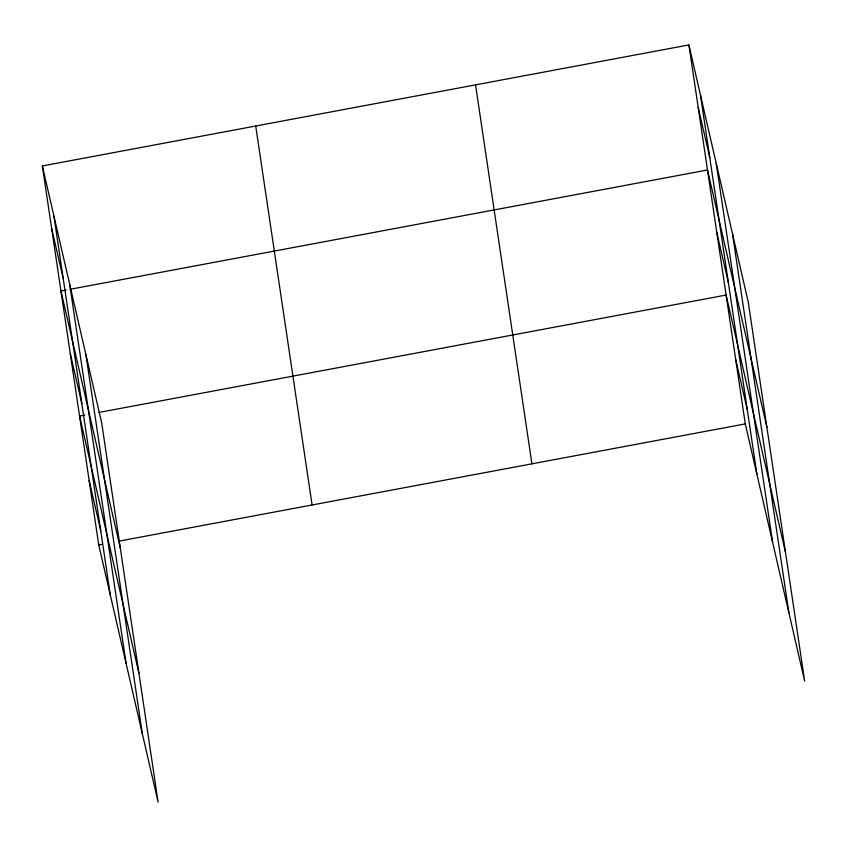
<?xml version="1.0" encoding="UTF-8"?>
<svg xmlns="http://www.w3.org/2000/svg" width="847" height="847" viewBox="0 0 847 847"><rect width="100%" height="100%" fill="white"/><g stroke="black" fill="none" stroke-linecap="round" stroke-linejoin="round"><path stroke-width="1.27" d="M42.35 165.948L101.714 423.098L158.103 802.067L98.739 544.917L42.35 165.948L688.897 44.933L748.261 302.083L804.65 681.052L745.286 423.902L688.897 44.933M66.13 290.034L60.952 291.008L120.327 548.157M70.005 289.314L707.51 169.993L766.874 427.142M84.732 415.094L79.565 416.068L138.929 673.217M98.961 412.436L726.112 295.052L785.476 552.202M98.739 544.917L102.614 544.187M119.427 541.042L745.286 423.902M698.203 107.463L709.786 157.627M716.806 232.523L728.388 282.686M735.694 359.477L747.276 409.641M51.656 228.478L63.239 278.642M70.259 353.538L81.841 403.701M89.147 480.493L100.729 530.656M732.496 233.783L788.885 612.752M716.244 163.407L772.633 542.376M700.48 95.097L756.858 474.066M475.538 84.869L531.927 463.838M255.709 126.012L312.098 504.981M85.949 354.787L142.328 733.756M69.698 284.412L126.087 663.381M53.933 216.101L110.311 595.081"/></g></svg>
